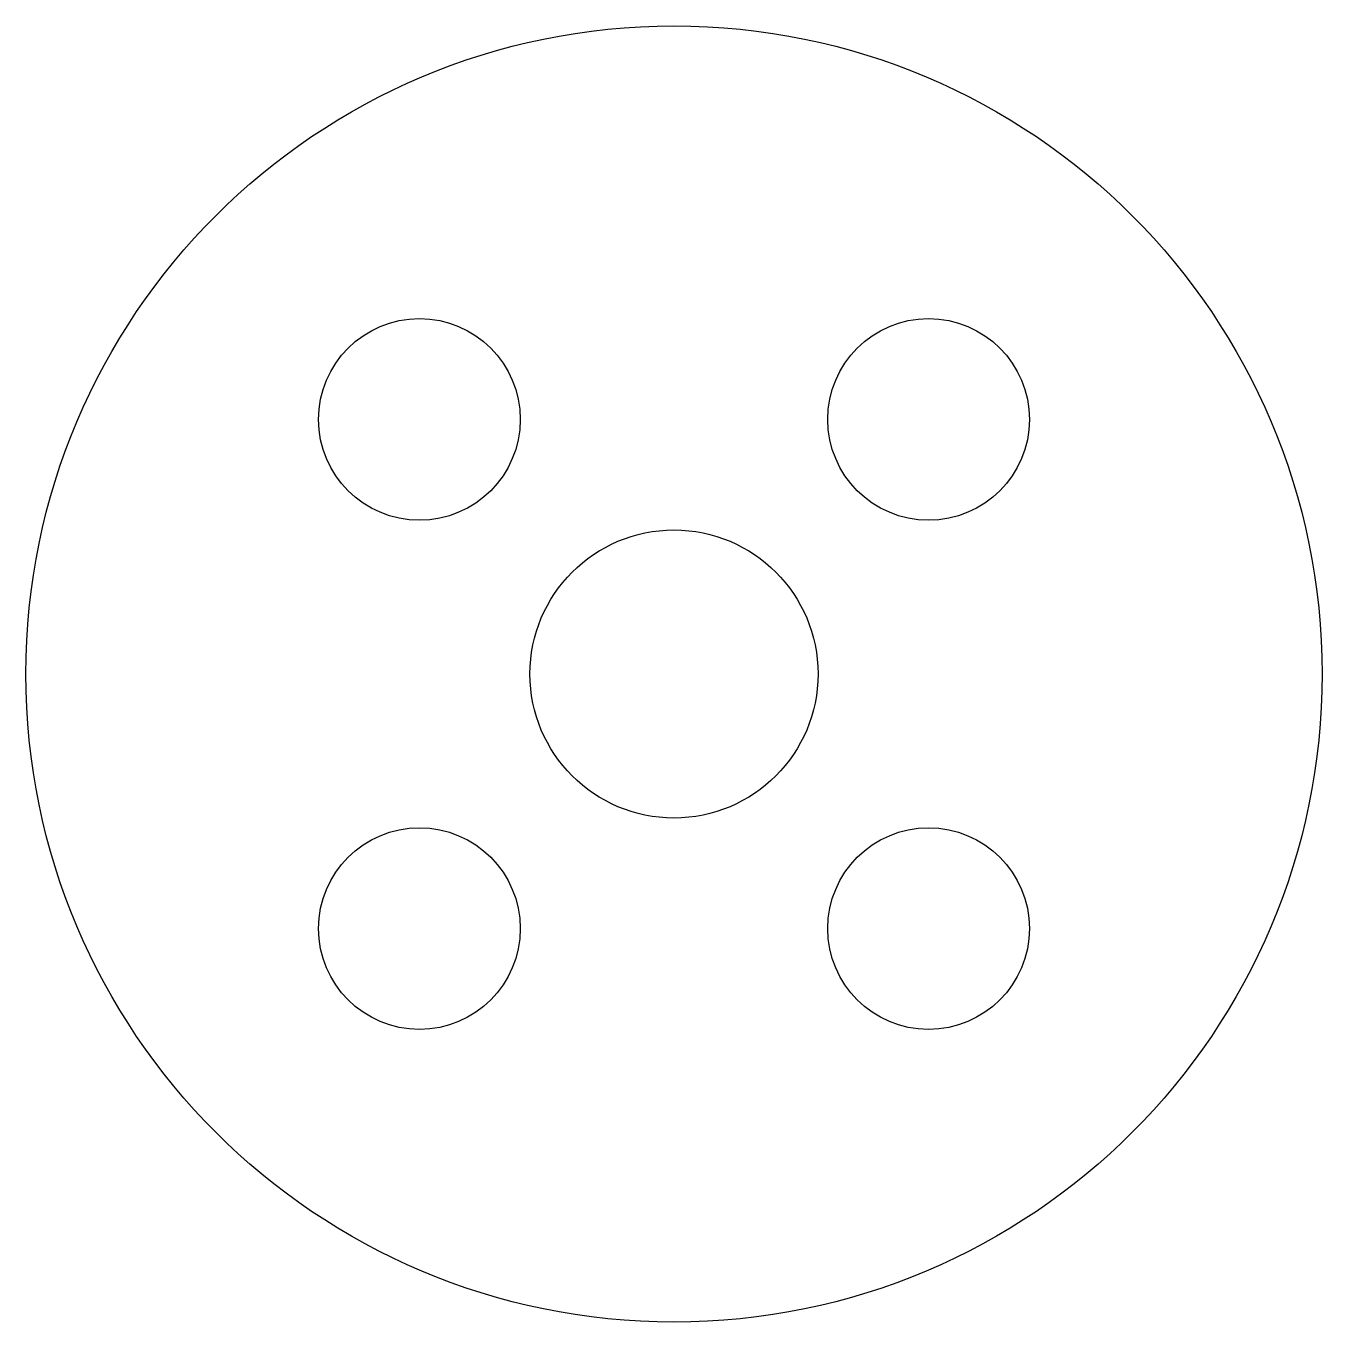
# Model space of a CAD drawing. Header units: millimetres. Extents: x 0 to 90, y 0 to 90.
import ezdxf

# ---------------------------------------------------------------- set-up
doc = ezdxf.new("R2010")
doc.units = ezdxf.units.MM

msp = doc.modelspace()

# ---------------------------------------------------------------- linework, layer by layer
for centre, radius in [((45, 45), 45), ((27.32233, 62.67767), 7), ((62.67767, 62.67767), 7), ((45, 45), 10), ((27.32233, 27.32233), 7), ((62.67767, 27.32233), 7)]:
    msp.add_circle(centre, radius)

doc.saveas('drawing.dxf')
